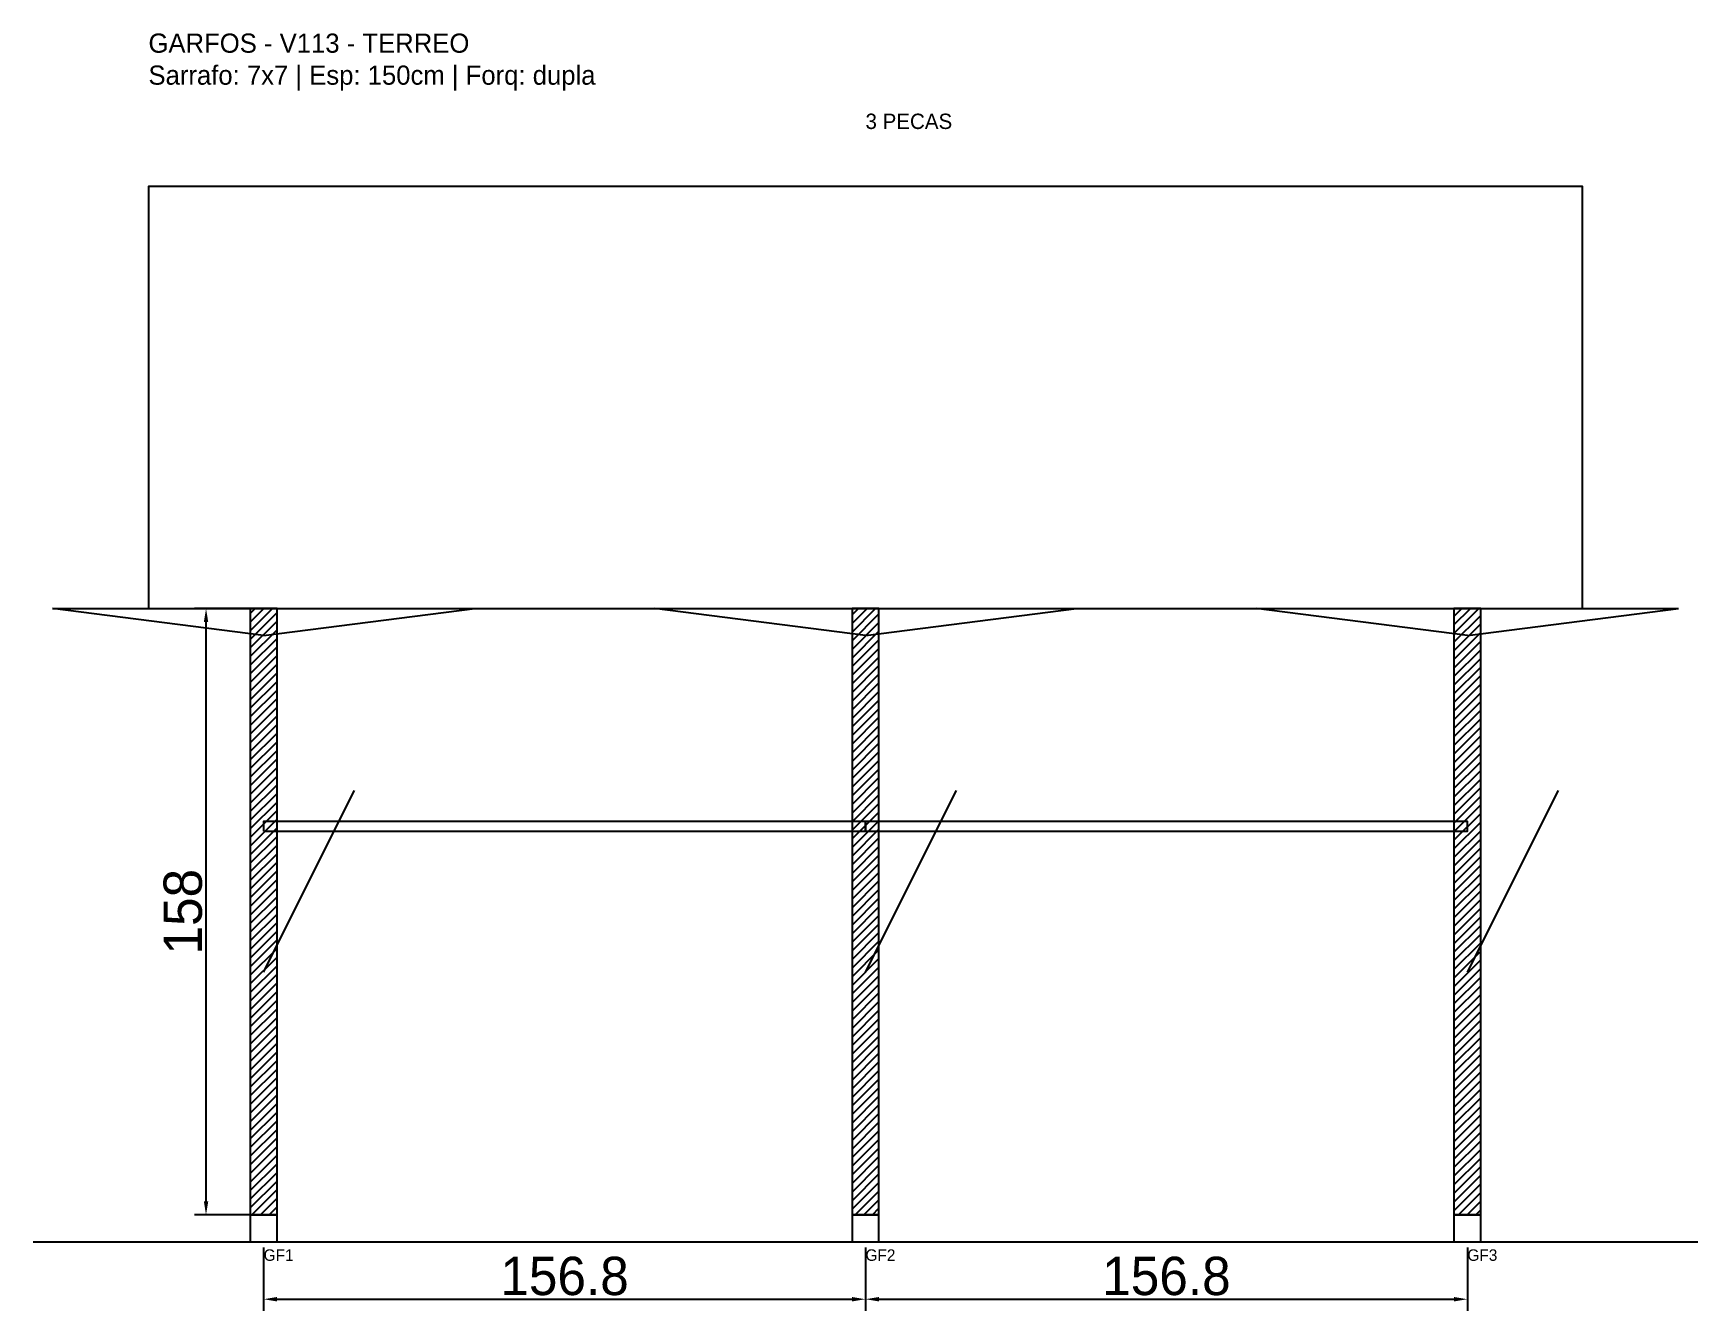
# Model space of a CAD drawing. Header units: metres. Extents: x -30 to 404, y -25 to 308.
import ezdxf

# ---------------------------------------------------------------- set-up
doc = ezdxf.new("R2010")
doc.units = ezdxf.units.M
for name, color, linetype in [('BARRA_ANCORAGEM', 1, 'Continuous'), ('COTA', 241, 'Continuous'), ('GARFOS OK', 3, 'Continuous'), ('NOME DA VIGA', 6, 'Continuous'), ('SARR_7x7', 40, 'Continuous'), ('TIRAS REESCORAMENTO', 252, 'Continuous'), ('VIGAS', 3, 'Continuous')]:
    doc.layers.add(name, color=color, linetype=linetype)
doc.dimstyles.new('EZ DXF', dxfattribs={"dimtxt": 10, "dimasz": 3.5, "dimexe": 3, "dimexo": 1.5, "dimgap": 1, "dimtad": 1, "dimdec": 1, "dimdsep": 46, "dimcen": 2.5, "dimazin": 3, "dimtfac": 1, "dimtmove": 0, "dimatfit": 3})

msp = doc.modelspace()

# ---------------------------------------------------------------- hatches: boundary and pattern name
at = {"layer": 'COTA'}
h = msp.add_hatch(dxfattribs=at)
h.set_pattern_fill('ANSI31', scale=0.5)
h.paths.add_polyline_path([(26.5, 0), (33.5, 0), (33.5, 158), (26.5, 158)])
h = msp.add_hatch(dxfattribs=at)
h.set_pattern_fill('ANSI31', scale=0.5)
h.paths.add_polyline_path([(183.28, 0), (190.28, 0), (190.28, 158), (183.28, 158)])
h = msp.add_hatch(dxfattribs=at)
h.set_pattern_fill('ANSI31', scale=0.5)
h.paths.add_polyline_path([(340.07, 0), (347.07, 0), (347.07, 158), (340.07, 158)])

# ---------------------------------------------------------------- linework, layer by layer
at = {"layer": 'BARRA_ANCORAGEM'}
for p, q in [((30, 63.2), (53.7, 110.6)), ((186.78, 63.2), (210.48, 110.6)), ((343.57, 63.2), (367.27, 110.6))]:
    msp.add_line(p, q, dxfattribs=at)
at = {"layer": 'GARFOS OK'}
for p, q in [((30, 151), (-25, 158)), ((-25, 158), (85, 158)), ((30, 151), (85, 158)), ((186.78, 151), (131.78, 158)), ((131.78, 158), (241.78, 158)), ((186.78, 151), (241.78, 158)), ((343.57, 151), (288.57, 158)), ((288.57, 158), (398.57, 158)), ((343.57, 151), (398.57, 158))]:
    msp.add_line(p, q, dxfattribs=at)
at = {"layer": 'GARFOS OK', "linetype": 'CONTINUOUS'}
msp.add_line((-30, -7), (403.57, -7), dxfattribs=at)
at = {"layer": 'GARFOS OK'}
for points in [[(26.5, 0), (33.5, 0), (33.5, 158), (26.5, 158), (26.5, 0)], [(183.28, 0), (190.28, 0), (190.28, 158), (183.28, 158), (183.28, 0)], [(340.07, 0), (347.07, 0), (347.07, 158), (340.07, 158), (340.07, 0)]]:
    msp.add_lwpolyline(points, dxfattribs=at)
at = {"layer": 'SARR_7x7'}
for points in [[(26.5, -7), (33.5, -7), (33.5, 0), (26.5, 0), (26.5, -7)], [(183.28, -7), (190.28, -7), (190.28, 0), (183.28, 0), (183.28, -7)], [(340.07, -7), (347.07, -7), (347.07, 0), (340.07, 0), (340.07, -7)]]:
    msp.add_lwpolyline(points, dxfattribs=at)
at = {"layer": 'TIRAS REESCORAMENTO'}
for points in [[(30, 100), (186.78, 100), (186.78, 102.5), (30, 102.5), (30, 100)], [(186.78, 100), (343.57, 100), (343.57, 102.5), (186.78, 102.5), (186.78, 100)]]:
    msp.add_lwpolyline(points, dxfattribs=at)
at = {"layer": 'VIGAS'}
msp.add_lwpolyline([(0, 158), (373.57, 158), (373.57, 268), (0, 268), (0, 158)], dxfattribs=at)

# ---------------------------------------------------------------- texts
at = {"layer": 'NOME DA VIGA'}
for s, height, p in [('3 PECAS', 4, (186.78, 283)), ('GF1', 3, (30, -12)), ('GF2', 3, (186.78, -12)), ('GF3', 3, (343.57, -12))]:
    msp.add_text(s, height=height, dxfattribs=at).set_placement(p)
at = {"layer": 'NOME DA VIGA', "insert": (0, 293), "char_height": 5, "attachment_point": 7}
msp.add_mtext('GARFOS - V113 - TERREO\\PSarrafo: 7x7 | Esp: 150cm | Forq: dupla', dxfattribs=at)

# ---------------------------------------------------------------- dimensions: what is measured, and where the dimension line sits
at = {"layer": 'COTA'}
msp.add_linear_dim(base=(15, 0), p1=(30, 0), p2=(30, 158), angle=90, dimstyle='EZ DXF', dxfattribs=at).render()
for base, p1, p2 in [((30, -22), (30, -7), (186.78, -7)), ((186.78, -22), (186.78, -7), (343.57, -7))]:
    msp.add_linear_dim(base=base, p1=p1, p2=p2, dimstyle='EZ DXF', dxfattribs=at).render()

doc.saveas('drawing.dxf')
